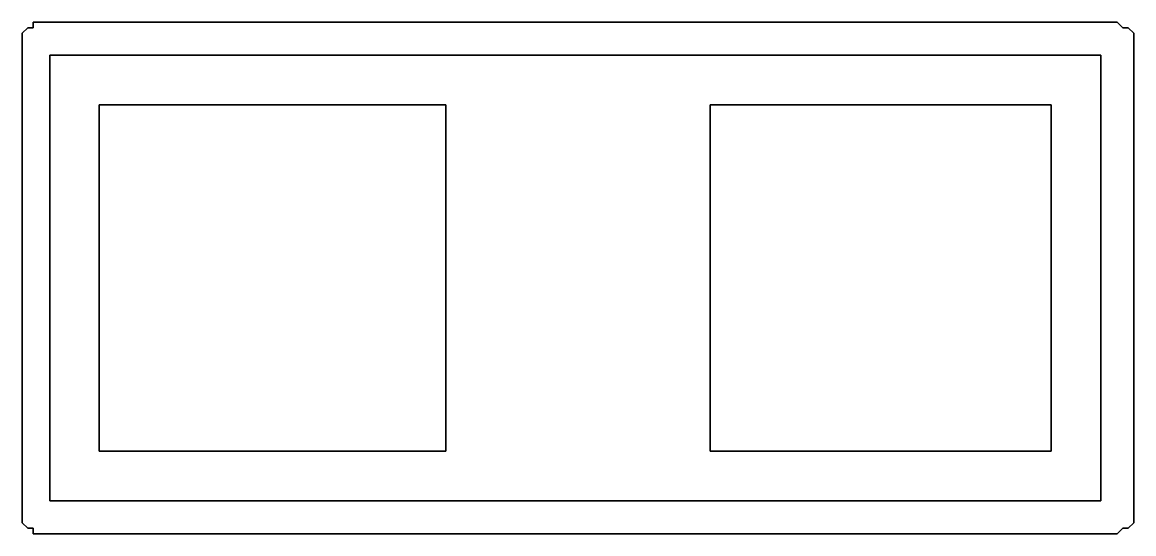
# Model space of a CAD drawing. Header units: millimetres. Extents: x 13 to 30, y -7 to 214.
# Drawn here: x 17.45 to 22.5, y 15.95 to 18.27 of the extents above; entities that cross this region are included whole.
import ezdxf

# ---------------------------------------------------------------- set-up
doc = ezdxf.new("R2010")
doc.units = ezdxf.units.MM
doc.layers.add('Pen 3', color=96, linetype='CONTINUOUS', true_color=0x008000)

msp = doc.modelspace()

# ---------------------------------------------------------------- linework, layer by layer
at = {"layer": 'Pen 3', "color": 96, "lineweight": 35, "true_color": 0x008000}
for p, q in [((17.45, 18.225), (17.475, 18.25)), ((17.475, 18.25), (17.475, 18.25)), ((17.475, 18.25), (17.5, 18.25)), ((17.5, 18.25), (17.5, 18.275)), ((17.5, 18.275), (22.425, 18.275)), ((22.425, 18.275), (22.45, 18.25)), ((22.45, 18.25), (22.475, 18.25)), ((22.475, 18.25), (22.475, 18.25)), ((22.475, 18.25), (22.5, 18.225)), ((17.45, 18.2), (17.45, 18.225)), ((17.45, 16.025), (17.45, 18.2)), ((17.45, 18.2), (17.45, 18.2)), ((22.5, 18.225), (22.5, 18.2)), ((22.5, 18.2), (22.5, 18.2)), ((22.5, 18.2), (22.5, 16.025)), ((22.35, 18.125), (17.575, 18.125)), ((17.575, 18.125), (17.575, 16.1)), ((22.35, 16.1), (22.35, 18.125)), ((17.8, 16.325), (17.8, 17.9)), ((17.8, 17.9), (19.375, 17.9)), ((19.375, 17.9), (19.375, 16.325)), ((20.575, 16.325), (20.575, 17.9)), ((20.575, 17.9), (22.125, 17.9)), ((22.125, 17.9), (22.125, 16.325)), ((19.375, 16.325), (17.8, 16.325)), ((22.125, 16.325), (20.575, 16.325)), ((17.575, 16.1), (22.35, 16.1)), ((17.45, 16), (17.45, 16.025)), ((22.5, 16.025), (22.5, 16)), ((17.475, 15.975), (17.45, 16)), ((17.45, 16), (17.45, 16)), ((17.5, 15.975), (17.475, 15.975)), ((17.475, 15.975), (17.475, 15.975)), ((17.5, 15.95), (17.5, 15.975)), ((22.45, 15.975), (22.425, 15.95)), ((22.475, 15.975), (22.45, 15.975)), ((22.5, 16), (22.475, 15.975)), ((22.475, 15.975), (22.475, 15.975)), ((22.5, 16), (22.5, 16)), ((22.425, 15.95), (17.5, 15.95))]:
    msp.add_line(p, q, dxfattribs=at)

doc.saveas('drawing.dxf')
